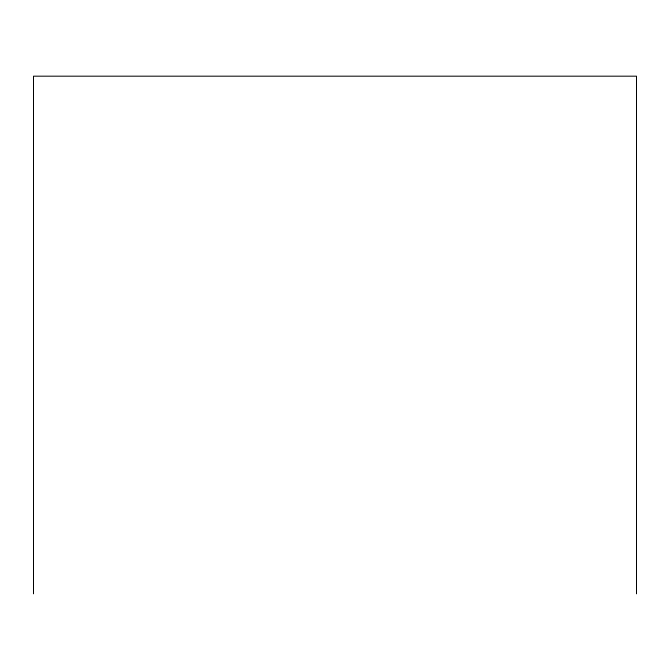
<?xml version="1.0" encoding="UTF-8"?>
<svg xmlns="http://www.w3.org/2000/svg" width="670" height="670" viewBox="0 0 670 670"><rect width="100%" height="100%" fill="white"/><g stroke="black" fill="none" stroke-linecap="round" stroke-linejoin="round"><path stroke-width="1" d="M636.5 593.821L636.5 76.179L33.5 76.179L33.5 593.821"/></g></svg>
